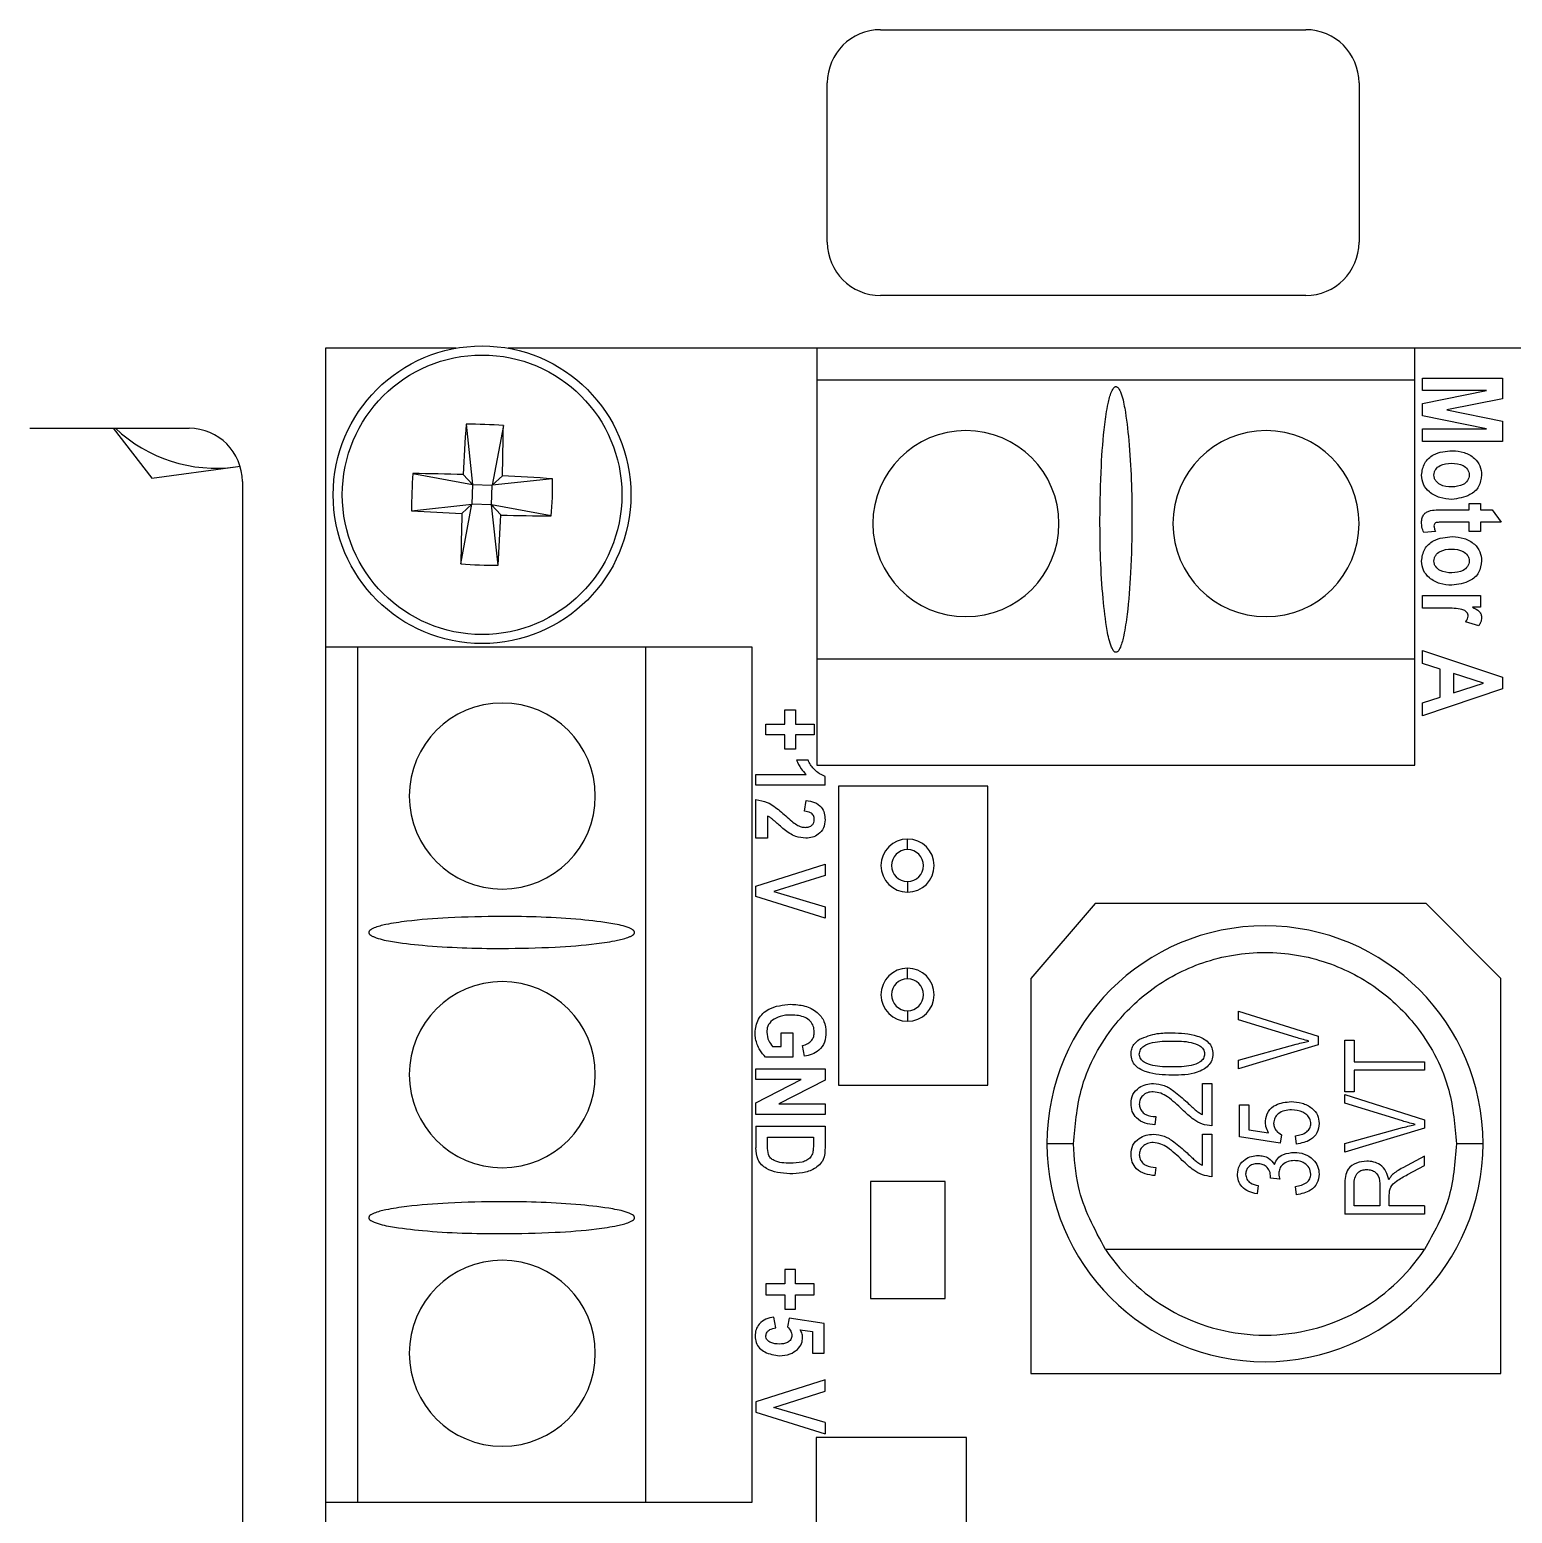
# Model space of a CAD drawing. Header units: millimetres. Extents: x 53 to 376, y 29 to 265.
# Drawn here: x 132.23 to 146.17, y 93.68 to 107.63 of the extents above; entities that cross this region are included whole.
import ezdxf

# ---------------------------------------------------------------- set-up
doc = ezdxf.new("R2010")
doc.units = ezdxf.units.MM

msp = doc.modelspace()

# ---------------------------------------------------------------- linework, layer by layer
at = {"color": 7, "linetype": 'Continuous', "lineweight": 25}
for p, q in [((140.2335, 107.6328), (144.2335, 107.6328)), ((139.7335, 105.6328), (139.7335, 107.1328)), ((144.7335, 107.1328), (144.7335, 105.6328)), ((144.2335, 105.1328), (140.2335, 105.1328)), ((135.0157, 104.6362), (135.0157, 101.8239)), ((136.2427, 104.6362), (135.0157, 104.6362)), ((139.6367, 104.6362), (136.7326, 104.6362)), ((145.2589, 104.6362), (139.6367, 104.6362)), ((139.6367, 104.6362), (139.6367, 104.3362)), ((145.2589, 104.3362), (145.2589, 104.6362)), ((154.6136, 104.6362), (145.2589, 104.6362)), ((139.6367, 104.3362), (139.6367, 101.7151)), ((145.2589, 104.3362), (139.6367, 104.3362)), ((145.2589, 101.7151), (145.2589, 104.3362)), ((145.3312, 104.2373), (145.3312, 104.3542)), ((145.3312, 104.3542), (146.0812, 104.3542)), ((146.0812, 104.3542), (146.0812, 104.1607)), ((145.3312, 104.1177), (145.9313, 104.2373)), ((145.9313, 104.2373), (145.3312, 104.2373)), ((145.3312, 103.9988), (145.3312, 104.1177)), ((146.0812, 104.1607), (145.5598, 104.0571)), ((145.9313, 103.8769), (145.3312, 103.9988)), ((145.5598, 104.0571), (146.0812, 103.9515)), ((132.2335, 103.8828), (133.7335, 103.8828)), ((133.019, 103.8828), (133.3836, 103.4128)), ((136.3374, 103.9212), (136.3987, 103.3537)), ((136.6874, 103.908), (136.5836, 103.3468)), ((145.3312, 103.8769), (145.9313, 103.8769)), ((145.3312, 103.76), (145.3312, 103.8769)), ((146.0812, 103.9515), (146.0812, 103.76)), ((146.0812, 103.76), (145.3312, 103.76)), ((133.3836, 103.4128), (134.1701, 103.5205)), ((134.1701, 103.5205), (134.2123, 103.527)), ((135.8375, 103.4576), (136.3987, 103.3537)), ((136.3987, 103.3537), (136.3111, 103.4482)), ((136.678, 103.4344), (136.5836, 103.3468)), ((134.2335, 103.3828), (134.2335, 84.3828)), ((136.3987, 103.3537), (136.3917, 103.1689)), ((136.3987, 103.3537), (136.5836, 103.3468)), ((136.5766, 103.1619), (136.5836, 103.3468)), ((137.151, 103.408), (136.5836, 103.3468)), ((135.8243, 103.1076), (136.3917, 103.1689)), ((136.2879, 102.6077), (136.3917, 103.1689)), ((136.2973, 103.0813), (136.3917, 103.1689)), ((136.5766, 103.1619), (136.3917, 103.1689)), ((136.6378, 102.5945), (136.5766, 103.1619)), ((136.5766, 103.1619), (136.6642, 103.0675)), ((137.1378, 103.0581), (136.5766, 103.1619)), ((145.7695, 103.1172), (145.7695, 103.1756)), ((145.7695, 103.1756), (145.8766, 103.1756)), ((145.8766, 103.1756), (145.8766, 103.1172)), ((145.5289, 103.1172), (145.7695, 103.1172)), ((145.7695, 103.0003), (145.5441, 103.0003)), ((145.7695, 102.9126), (145.7695, 103.0003)), ((145.8766, 103.1172), (145.9862, 103.1172)), ((145.8766, 103.0003), (145.8766, 102.9126)), ((146.0714, 103.0003), (145.8766, 103.0003)), ((145.9862, 103.1172), (146.0714, 103.0003)), ((145.4523, 102.9132), (145.343, 102.9029)), ((145.8766, 102.9126), (145.7695, 102.9126)), ((145.3312, 102.1918), (145.3312, 102.3087)), ((145.3312, 102.3087), (145.8766, 102.3087)), ((145.8766, 102.3087), (145.8766, 102.2016)), ((145.4996, 102.1918), (145.3312, 102.1918)), ((145.8766, 102.2016), (145.7992, 102.2016)), ((145.8591, 102.0263), (145.7361, 102.0632)), ((135.0157, 101.8239), (135.0157, 93.7821)), ((135.3157, 101.8239), (135.0157, 101.8239)), ((135.3157, 101.8239), (135.3157, 93.7821)), ((138.0274, 101.8239), (135.3157, 101.8239)), ((138.0274, 93.7821), (138.0274, 101.8239)), ((139.0274, 101.8239), (138.0274, 101.8239)), ((139.0274, 93.7821), (139.0274, 101.8239)), ((145.3312, 101.6701), (145.3312, 101.7925)), ((145.3312, 101.7925), (146.0812, 101.5409)), ((139.6367, 101.7151), (145.2589, 101.7151)), ((139.6367, 101.7151), (139.6367, 100.7151)), ((145.2589, 100.7151), (145.2589, 101.7151)), ((145.4968, 101.6169), (145.3312, 101.6701)), ((145.4968, 101.3543), (145.4968, 101.6169)), ((145.6234, 101.5762), (145.6234, 101.3951)), ((145.9045, 101.4857), (145.6234, 101.5762)), ((145.6234, 101.3951), (145.9045, 101.4857)), ((146.0812, 101.5409), (146.0812, 101.4309)), ((146.0812, 101.4309), (145.3312, 101.1789)), ((145.3312, 101.3009), (145.4968, 101.3543)), ((139.3329, 101.0998), (139.3329, 101.2349)), ((139.3329, 101.2349), (139.4342, 101.2349)), ((139.4342, 101.2349), (139.4342, 101.0998)), ((145.3312, 101.1789), (145.3312, 101.3009)), ((139.1557, 100.9985), (139.1557, 101.0998)), ((139.1557, 101.0998), (139.3329, 101.0998)), ((139.4342, 101.0998), (139.6115, 101.0998)), ((139.6115, 101.0998), (139.6115, 100.9985)), ((139.3329, 100.9985), (139.1557, 100.9985)), ((139.3329, 100.8634), (139.3329, 100.9985)), ((139.6115, 100.9985), (139.4342, 100.9985)), ((139.4342, 100.9985), (139.4342, 100.8634)), ((139.4342, 100.8634), (139.3329, 100.8634)), ((139.0628, 100.6271), (139.5355, 100.6271)), ((139.0628, 100.5258), (139.0628, 100.6271)), ((139.5524, 100.7621), (139.4427, 100.7621)), ((139.6367, 100.7151), (145.2589, 100.7151)), ((139.7128, 100.5258), (139.0628, 100.5258)), ((139.7128, 100.5258), (139.7128, 100.609)), ((141.2419, 100.5181), (139.8397, 100.5181)), ((139.8397, 100.5181), (139.8397, 97.7053)), ((141.2419, 97.7053), (141.2419, 100.5181)), ((139.0628, 100.0277), (139.0628, 100.3907)), ((139.5186, 100.281), (139.5355, 100.3823)), ((139.1725, 100.2349), (139.1725, 100.0277)), ((139.1725, 100.0277), (139.0628, 100.0277)), ((140.4881, 99.9196), (140.4881, 100.0196)), ((139.0628, 99.5773), (139.7128, 99.7829)), ((139.7128, 99.6775), (139.2318, 99.5255)), ((139.7128, 99.7829), (139.7128, 99.6775)), ((139.0628, 99.4794), (139.0628, 99.5773)), ((139.2318, 99.5255), (139.7128, 99.3818)), ((140.4881, 99.6196), (140.4881, 99.5196)), ((139.7128, 99.2764), (139.0628, 99.4794)), ((139.7128, 99.3818), (139.7128, 99.2764)), ((142.2512, 99.4115), (141.6465, 98.7078)), ((145.3634, 99.4115), (142.2512, 99.4115)), ((146.0671, 98.7078), (145.3634, 99.4115)), ((140.4881, 98.7047), (140.4881, 98.8047)), ((141.6465, 98.7078), (141.6465, 94.9933)), ((146.0671, 94.9933), (146.0671, 98.7078)), ((140.4881, 98.4047), (140.4881, 98.3047)), ((143.5994, 98.3188), (143.5994, 98.3998)), ((143.5994, 98.3998), (144.3494, 98.1636)), ((144.1434, 98.152), (143.5994, 98.3188)), ((139.2992, 98.0686), (139.2992, 98.1952)), ((139.2992, 98.1952), (139.4089, 98.1952)), ((139.4089, 98.1952), (139.4089, 97.9673)), ((144.3494, 98.1636), (144.3494, 98.083)), ((144.5994, 97.6415), (144.5994, 98.1285)), ((144.5994, 98.1285), (144.687, 98.1285)), ((144.687, 98.1285), (144.687, 97.924)), ((139.2184, 98.0686), (139.2992, 98.0686)), ((139.5186, 97.9757), (139.5018, 98.077)), ((143.5994, 97.9389), (144.1434, 98.089)), ((144.3494, 98.083), (143.5994, 97.8587)), ((139.0628, 97.7562), (139.0628, 97.8575)), ((139.0628, 97.8575), (139.7128, 97.8575)), ((139.4089, 97.9673), (139.1535, 97.9673)), ((139.7128, 97.8575), (139.7128, 97.7518)), ((143.5994, 97.8587), (143.5994, 97.9389)), ((144.687, 97.924), (145.3494, 97.924)), ((145.3494, 97.846), (144.687, 97.846)), ((144.687, 97.846), (144.687, 97.6415)), ((145.3494, 97.924), (145.3494, 97.846)), ((139.0628, 97.5365), (139.4867, 97.7562)), ((139.4867, 97.7562), (139.0628, 97.7562)), ((139.7128, 97.7518), (139.2787, 97.5283)), ((139.8397, 97.7053), (141.2419, 97.7053)), ((143.2617, 97.4276), (143.2617, 97.7198)), ((143.2617, 97.7198), (143.3494, 97.7198)), ((143.3494, 97.7198), (143.3494, 97.3204)), ((144.687, 97.6415), (144.5994, 97.6415)), ((144.5994, 97.5343), (144.5994, 97.6153)), ((144.5994, 97.6153), (145.3494, 97.3791)), ((139.0628, 97.427), (139.0628, 97.5365)), ((139.7128, 97.427), (139.0628, 97.427)), ((139.2787, 97.5283), (139.7128, 97.5283)), ((139.7128, 97.5283), (139.7128, 97.427)), ((143.6091, 97.2181), (143.6091, 97.5201)), ((143.6091, 97.5201), (143.6968, 97.5201)), ((143.6968, 97.5201), (143.6968, 97.2834)), ((145.1434, 97.3675), (144.5994, 97.5343)), ((139.0628, 97.3173), (139.0628, 97.115)), ((139.0628, 97.3173), (139.7128, 97.3173)), ((139.7128, 97.3173), (139.7128, 97.1206)), ((142.8234, 97.4081), (142.8136, 97.3301)), ((143.6968, 97.2834), (143.882, 97.2553)), ((144.5994, 97.1545), (145.1434, 97.3045)), ((145.3494, 97.2986), (144.5994, 97.0743)), ((145.3494, 97.3791), (145.3494, 97.2986)), ((139.1725, 97.216), (139.6031, 97.216)), ((139.1725, 97.1295), (139.1725, 97.216)), ((139.6031, 97.216), (139.6031, 97.1638)), ((143.2617, 96.9503), (143.2617, 97.2425)), ((143.2617, 97.2425), (143.3494, 97.2425)), ((143.3494, 97.2425), (143.3494, 96.8431)), ((143.9934, 97.1597), (143.6091, 97.2181)), ((144.0045, 97.2376), (143.9934, 97.1597)), ((144.1448, 97.15), (144.1351, 97.2279)), ((144.5994, 97.0743), (144.5994, 97.1545)), ((145.3494, 97.0376), (145.1444, 96.9279)), ((145.3494, 96.949), (145.3494, 97.0376)), ((142.8234, 96.9308), (142.8136, 96.8529)), ((145.1889, 96.8624), (145.3494, 96.949)), ((140.1394, 96.7992), (140.1394, 95.6958)), ((140.8411, 96.7992), (140.1394, 96.7992)), ((140.8411, 95.6958), (140.8411, 96.7992)), ((143.7844, 96.7603), (143.7747, 96.6824)), ((143.9013, 96.8285), (143.9024, 96.8402)), ((143.9896, 96.8188), (143.9013, 96.8285)), ((144.1448, 96.6727), (144.1351, 96.7506)), ((144.5994, 96.7676), (144.5994, 96.4921)), ((144.687, 96.5701), (144.687, 96.7731)), ((144.9305, 96.7528), (144.9305, 96.5701)), ((145.0182, 96.5701), (145.0182, 96.6694)), ((145.3494, 96.4921), (144.5994, 96.4921)), ((144.9305, 96.5701), (144.687, 96.5701)), ((145.3494, 96.5701), (145.0182, 96.5701)), ((145.3494, 96.5701), (145.3494, 96.4921)), ((145.3494, 96.158), (142.3494, 96.158)), ((139.3329, 95.9693), (139.3329, 95.8342)), ((139.4342, 95.9693), (139.3329, 95.9693)), ((139.4342, 95.8342), (139.4342, 95.9693)), ((139.1557, 95.8342), (139.1557, 95.7329)), ((139.3329, 95.8342), (139.1557, 95.8342)), ((139.6115, 95.8342), (139.4342, 95.8342)), ((139.6115, 95.7329), (139.6115, 95.8342)), ((139.1557, 95.7329), (139.3329, 95.7329)), ((139.3329, 95.7329), (139.3329, 95.5978)), ((139.4342, 95.7329), (139.6115, 95.7329)), ((139.4342, 95.5978), (139.4342, 95.7329)), ((140.1394, 95.6958), (140.8411, 95.6958)), ((139.2485, 95.4206), (139.2316, 95.5219)), ((139.3329, 95.5978), (139.4342, 95.5978)), ((139.3751, 95.5134), (139.3583, 95.4293)), ((139.7044, 95.4628), (139.3751, 95.5134)), ((139.7044, 95.1842), (139.7044, 95.4628)), ((139.4772, 95.404), (139.5946, 95.3859)), ((139.5946, 95.3859), (139.5946, 95.1842)), ((139.5946, 95.1842), (139.7044, 95.1842)), ((139.7128, 94.931), (139.0628, 94.7253)), ((139.7128, 94.8256), (139.7128, 94.931)), ((141.6465, 94.9933), (146.0671, 94.9933)), ((139.2318, 94.6735), (139.7128, 94.8256)), ((139.0628, 94.7253), (139.0628, 94.6275)), ((139.0628, 94.6275), (139.7128, 94.4245)), ((139.7128, 94.5299), (139.2318, 94.6735)), ((139.7128, 94.5299), (139.7128, 94.4245)), ((139.6286, 94.3906), (139.6286, 93.3845)), ((141.0416, 94.3906), (139.6286, 94.3906)), ((141.0416, 93.3845), (141.0416, 94.3906)), ((135.0157, 93.7821), (135.3157, 93.7821)), ((135.0157, 93.7821), (135.0157, 83.1362)), ((135.3157, 93.7821), (138.0274, 93.7821)), ((138.0274, 93.7821), (139.0274, 93.7821))]:
    msp.add_line(p, q, dxfattribs=at)
for radius in [1.4, 1.3147]:
    msp.add_circle((136.4876, 103.2578), radius, dxfattribs=at)
for centre, radius, start, end in [((140.2335, 107.1328), 0.5, 90, 180), ((144.2335, 107.1328), 0.5, 0, 90), ((140.2335, 105.6328), 0.5, 180, 270), ((144.2335, 105.6328), 0.5, 270, 0), ((133.9835, 104.8828), 1.375, 226.65824, 277.799), ((133.7335, 103.3828), 0.5, 0, 90), ((159.1328, 102.4147), 22.8451, 176.21911, 177.40723), ((136.3614, 99.9104), 4.0108, 85.33824, 90.34221), ((113.8551, 104.1226), 22.8333, 358.27283, 359.46156), ((141.0367, 102.9862), 0.875, 0, 180), ((143.8589, 102.9862), 0.875, 0, 180), ((139.8362, 103.1315), 4.012, 175.33897, 180.34146), ((135.623, 80.6282), 22.8303, 88.27287, 89.46175), ((135.6446, 80.6131), 22.8447, 86.21911, 87.40725), ((133.1403, 103.3841), 4.0108, 355.33823, 0.34222), ((137.3296, 125.8823), 22.8244, 266.21858, 267.40778), ((159.1177, 102.3932), 22.8308, 178.27288, 179.46174), ((113.8635, 104.0997), 22.824, 356.21856, 357.40778), ((137.3524, 125.8955), 22.8384, 268.27308, 269.46154), ((141.0367, 102.9862), 0.875, 180, 0), ((143.8589, 102.9862), 0.875, 180, 0), ((136.6139, 106.6052), 4.0108, 265.33823, 270.34221), ((136.6774, 100.4239), 0.875, 0, 180), ((136.6774, 100.4239), 0.875, 180, 0), ((140.4881, 99.7696), 0.25, 90, 180), ((140.4881, 99.7696), 0.25, 0, 90), ((140.4881, 99.7696), 0.15, 90, 270), ((140.4881, 99.7696), 0.15, 270, 90), ((140.4881, 99.7696), 0.25, 180, 270), ((140.4881, 99.7696), 0.25, 270, 0), ((143.8494, 97.153), 2.05, 90, 180), ((143.8494, 97.153), 2.05, 0, 90), ((136.6774, 97.803), 0.875, 0, 180), ((140.4881, 98.5547), 0.25, 90, 180), ((140.4881, 98.5547), 0.15, 90, 270), ((140.4881, 98.5547), 0.25, 0, 90), ((140.4881, 98.5547), 0.15, 270, 90), ((140.4881, 98.5547), 0.25, 180, 270), ((140.4881, 98.5547), 0.25, 270, 0), ((136.6774, 97.803), 0.875, 180, 0), ((143.8494, 97.153), 2.05, 180, 270), ((143.8494, 97.153), 2.05, 270, 0), ((136.6774, 95.1821), 0.875, 0, 180), ((143.8494, 97.153), 1.8, 213.55731, 326.44269), ((136.6774, 95.1821), 0.875, 180, 0)]:
    msp.add_arc(centre, radius, start, end, dxfattribs=at)
for points, knots in [([(142.4478, 101.7757), (142.4456, 101.7759), (142.441, 101.7764), (142.4341, 101.7805), (142.4254, 101.7888), (142.4154, 101.804), (142.387, 101.8662), (142.3545, 102.0279), (142.3076, 102.427), (142.2925, 102.9454), (142.3048, 103.4913), (142.3317, 103.8554), (142.3664, 104.0877), (142.3932, 104.1989), (142.4154, 104.2473), (142.4254, 104.2626), (142.4341, 104.2708), (142.441, 104.2749), (142.4456, 104.2754), (142.4478, 104.2757)], [0, 0, 0, 0, 0.00253833, 0.0054936, 0.00916246, 0.01653145, 0.02675385, 0.08939639, 0.20832863, 0.49995067, 0.69695414, 0.85012196, 0.92828228, 0.97324607, 0.98346848, 0.99083747, 0.99450657, 0.99746167, 1, 1, 1, 1]), ([(142.4478, 104.2757), (142.45, 104.2754), (142.4547, 104.2749), (142.4615, 104.2708), (142.4702, 104.2626), (142.4802, 104.2473), (142.5086, 104.1851), (142.5412, 104.0235), (142.588, 103.6244), (142.6031, 103.1059), (142.5908, 102.5601), (142.5639, 102.196), (142.5292, 101.9636), (142.5024, 101.8525), (142.4802, 101.804), (142.4702, 101.7888), (142.4615, 101.7805), (142.4547, 101.7764), (142.45, 101.7759), (142.4478, 101.7757)], [0, 0, 0, 0, 0.00253761, 0.00549272, 0.00916183, 0.01653083, 0.02675325, 0.08939587, 0.20832828, 0.49995074, 0.69695449, 0.85012253, 0.92828297, 0.97324683, 0.98346925, 0.99083825, 0.99450711, 0.99746239, 1, 1, 1, 1]), ([(145.3214, 103.4432), (145.3272, 103.482), (145.3387, 103.5599), (145.4492, 103.6591), (145.5499, 103.6673), (145.6115, 103.6724)], [0, 0, 0, 0, 0.2796443, 0.5598098, 1, 1, 1, 1]), ([(145.6115, 103.6724), (145.6488, 103.6692), (145.7234, 103.6629), (145.8164, 103.6107), (145.877, 103.5321), (145.8832, 103.4732), (145.8864, 103.4438)], [0, 0, 0, 0, 0.2805521, 0.5604634, 0.7801142, 1, 1, 1, 1]), ([(145.6069, 103.2146), (145.5688, 103.2176), (145.4927, 103.2237), (145.3969, 103.2747), (145.3326, 103.3532), (145.3252, 103.4132), (145.3214, 103.4432)], [0, 0, 0, 0, 0.2805859, 0.5605457, 0.7802367, 1, 1, 1, 1]), ([(145.4383, 103.4424), (145.4391, 103.4518), (145.4406, 103.4705), (145.4575, 103.5043), (145.5083, 103.5494), (145.5657, 103.553), (145.6039, 103.5555)], [0, 0, 0, 0, 0.1255553, 0.251206, 0.5012801, 1, 1, 1, 1]), ([(145.605, 103.3315), (145.5669, 103.3337), (145.5097, 103.3372), (145.4584, 103.3811), (145.4406, 103.4144), (145.4391, 103.4331), (145.4383, 103.4424)], [0, 0, 0, 0, 0.4989237, 0.7489407, 0.8744847, 1, 1, 1, 1]), ([(145.6039, 103.5555), (145.6418, 103.553), (145.6988, 103.5493), (145.7496, 103.5051), (145.7672, 103.4718), (145.7687, 103.4532), (145.7695, 103.4439)], [0, 0, 0, 0, 0.4988545, 0.7489001, 0.8744602, 1, 1, 1, 1]), ([(145.7695, 103.4439), (145.7687, 103.4346), (145.7673, 103.4161), (145.75, 103.3827), (145.6997, 103.3382), (145.6428, 103.3341), (145.605, 103.3315)], [0, 0, 0, 0, 0.1255759, 0.251199, 0.5013828, 1, 1, 1, 1]), ([(145.8864, 103.4438), (145.8813, 103.4057), (145.8712, 103.3296), (145.7623, 103.2355), (145.6659, 103.2225), (145.6069, 103.2146)], [0, 0, 0, 0, 0.2798353, 0.5602246, 1, 1, 1, 1]), ([(145.3214, 102.9982), (145.3223, 103.0125), (145.324, 103.0412), (145.3438, 103.0775), (145.3737, 103.1002), (145.3954, 103.1066), (145.4062, 103.1099)], [0, 0, 0, 0, 0.28038476, 0.55937588, 0.77952719, 1, 1, 1, 1]), ([(145.343, 102.9029), (145.336, 102.92), (145.3234, 102.9506), (145.322, 102.9836), (145.3214, 102.9982)], [0, 0, 0, 0, 0.5596363, 1, 1, 1, 1]), ([(145.4062, 103.1099), (145.429, 103.1125), (145.4698, 103.1173), (145.5108, 103.1172), (145.5289, 103.1172)], [0, 0, 0, 0, 0.5596977, 1, 1, 1, 1]), ([(145.5441, 103.0003), (145.5282, 103.0004), (145.4999, 103.0006), (145.4717, 102.9976), (145.4593, 102.9963)], [0, 0, 0, 0, 0.5604262, 1, 1, 1, 1]), ([(145.3214, 102.6347), (145.3272, 102.6736), (145.3387, 102.7514), (145.4492, 102.8506), (145.5499, 102.8589), (145.6115, 102.8639)], [0, 0, 0, 0, 0.27964233, 0.55980952, 1, 1, 1, 1]), ([(145.4593, 102.9963), (145.4558, 102.9947), (145.4488, 102.9916), (145.4399, 102.9805), (145.4389, 102.9706), (145.4383, 102.9645)], [0, 0, 0, 0, 0.2805783, 0.5614534, 1, 1, 1, 1]), ([(145.4383, 102.9645), (145.4398, 102.9546), (145.4425, 102.937), (145.4493, 102.9205), (145.4523, 102.9132)], [0, 0, 0, 0, 0.5592937, 1, 1, 1, 1]), ([(145.6115, 102.8639), (145.6488, 102.8608), (145.7234, 102.8544), (145.8164, 102.8023), (145.877, 102.7236), (145.8832, 102.6648), (145.8864, 102.6353)], [0, 0, 0, 0, 0.2805524, 0.5604636, 0.7801143, 1, 1, 1, 1]), ([(145.4383, 102.634), (145.4391, 102.6433), (145.4406, 102.662), (145.4575, 102.6959), (145.5083, 102.7409), (145.5657, 102.7446), (145.6039, 102.747)], [0, 0, 0, 0, 0.1255558, 0.2512031, 0.5012782, 1, 1, 1, 1]), ([(145.6039, 102.747), (145.6418, 102.7446), (145.6988, 102.7408), (145.7496, 102.6967), (145.7672, 102.6634), (145.7687, 102.6448), (145.7695, 102.6355)], [0, 0, 0, 0, 0.4988543, 0.7489002, 0.8744643, 1, 1, 1, 1]), ([(145.6069, 102.4061), (145.5688, 102.4092), (145.4927, 102.4153), (145.3969, 102.4663), (145.3326, 102.5447), (145.3252, 102.6047), (145.3214, 102.6347)], [0, 0, 0, 0, 0.2805854, 0.5605447, 0.7802371, 1, 1, 1, 1]), ([(145.605, 102.523), (145.5669, 102.5253), (145.5097, 102.5287), (145.4584, 102.5726), (145.4406, 102.606), (145.4391, 102.6246), (145.4383, 102.634)], [0, 0, 0, 0, 0.4989216, 0.7489376, 0.8744811, 1, 1, 1, 1]), ([(145.7695, 102.6355), (145.7687, 102.6262), (145.7673, 102.6076), (145.75, 102.5743), (145.6997, 102.5297), (145.6428, 102.5257), (145.605, 102.523)], [0, 0, 0, 0, 0.1255798, 0.2512026, 0.501383, 1, 1, 1, 1]), ([(145.8864, 102.6353), (145.8813, 102.5973), (145.8712, 102.5212), (145.7623, 102.427), (145.6659, 102.4141), (145.6069, 102.4061)], [0, 0, 0, 0, 0.2798356, 0.5602236, 1, 1, 1, 1]), ([(145.7597, 102.1165), (145.7592, 102.1227), (145.7581, 102.135), (145.7487, 102.1514), (145.7354, 102.1643), (145.7023, 102.1811), (145.6219, 102.1918), (145.5486, 102.1918), (145.4996, 102.1918)], [0, 0, 0, 0, 0.06236, 0.1248387, 0.1873525, 0.2498679, 0.4993827, 1, 1, 1, 1]), ([(145.7992, 102.2016), (145.8231, 102.1897), (145.8563, 102.1732), (145.8836, 102.133), (145.8854, 102.1123), (145.8864, 102.1019)], [0, 0, 0, 0, 0.5602383, 0.7799533, 1, 1, 1, 1]), ([(145.7361, 102.0632), (145.7431, 102.0721), (145.7555, 102.088), (145.7584, 102.1078), (145.7597, 102.1165)], [0, 0, 0, 0, 0.56059043, 1, 1, 1, 1]), ([(145.8864, 102.1019), (145.8846, 102.0865), (145.8814, 102.0591), (145.8659, 102.0363), (145.8591, 102.0263)], [0, 0, 0, 0, 0.5591376, 1, 1, 1, 1]), ([(139.4427, 100.7621), (139.4558, 100.734), (139.4794, 100.6838), (139.5184, 100.6444), (139.5355, 100.6271)], [0, 0, 0, 0, 0.5596666, 1, 1, 1, 1]), ([(139.7128, 100.609), (139.6888, 100.6193), (139.6493, 100.6362), (139.6068, 100.6782), (139.5744, 100.7168), (139.5597, 100.747), (139.5524, 100.7621)], [0, 0, 0, 0, 0.339149, 0.5593666, 0.7797751, 1, 1, 1, 1]), ([(139.0628, 100.3907), (139.0994, 100.3841), (139.1596, 100.3733), (139.2326, 100.3289), (139.289, 100.2849), (139.3248, 100.2533), (139.3427, 100.2374)], [0, 0, 0, 0, 0.3392337, 0.559317, 0.7796428, 1, 1, 1, 1]), ([(139.5355, 100.3823), (139.5619, 100.3783), (139.6144, 100.3703), (139.6777, 100.3261), (139.7089, 100.2633), (139.7115, 100.2215), (139.7128, 100.2006)], [0, 0, 0, 0, 0.2807981, 0.5593919, 0.7793539, 1, 1, 1, 1]), ([(139.281, 100.1499), (139.2693, 100.1603), (139.25, 100.1775), (139.223, 100.2011), (139.1994, 100.2205), (139.1815, 100.2301), (139.1725, 100.2349)], [0, 0, 0, 0, 0.3400295, 0.5600583, 0.7800565, 1, 1, 1, 1]), ([(139.3427, 100.2374), (139.3612, 100.2206), (139.3943, 100.1905), (139.4305, 100.1642), (139.4464, 100.1526)], [0, 0, 0, 0, 0.5602017, 1, 1, 1, 1]), ([(139.6115, 100.2029), (139.6103, 100.2159), (139.6078, 100.2417), (139.5718, 100.2751), (139.5388, 100.2787), (139.5186, 100.281)], [0, 0, 0, 0, 0.2802638, 0.5592739, 1, 1, 1, 1]), ([(139.5321, 100.0277), (139.4996, 100.0311), (139.446, 100.0365), (139.3789, 100.0707), (139.3281, 100.108), (139.2967, 100.1359), (139.281, 100.1499)], [0, 0, 0, 0, 0.3390146, 0.5592052, 0.7795229, 1, 1, 1, 1]), ([(139.4464, 100.1526), (139.4603, 100.1453), (139.4853, 100.1321), (139.5133, 100.13), (139.5256, 100.129)], [0, 0, 0, 0, 0.5600063, 1, 1, 1, 1]), ([(139.5256, 100.129), (139.5377, 100.1296), (139.5616, 100.1308), (139.5918, 100.1479), (139.6093, 100.1745), (139.6108, 100.1934), (139.6115, 100.2029)], [0, 0, 0, 0, 0.2808097, 0.5596989, 0.7796535, 1, 1, 1, 1]), ([(139.7128, 100.2006), (139.7107, 100.174), (139.7066, 100.1209), (139.655, 100.0636), (139.5941, 100.0329), (139.5528, 100.0294), (139.5321, 100.0277)], [0, 0, 0, 0, 0.28007179, 0.5584918, 0.77919192, 1, 1, 1, 1]), ([(137.9215, 99.1406), (137.9213, 99.1427), (137.9208, 99.1474), (137.9167, 99.1543), (137.9084, 99.1629), (137.8932, 99.173), (137.831, 99.2014), (137.6693, 99.2339), (137.2702, 99.2807), (136.7518, 99.2959), (136.2059, 99.2836), (135.8418, 99.2566), (135.6095, 99.222), (135.4983, 99.1952), (135.4499, 99.173), (135.4346, 99.1629), (135.4264, 99.1543), (135.4223, 99.1474), (135.4218, 99.1427), (135.4215, 99.1406)], [0, 0, 0, 0, 0.0025379, 0.0054931, 0.0091624, 0.0165307, 0.0267533, 0.0893959, 0.2083283, 0.4999506, 0.6969542, 0.8501222, 0.9282831, 0.9732464, 0.983469, 0.9908377, 0.9945069, 0.9974622, 1, 1, 1, 1]), ([(135.4215, 99.1406), (135.4218, 99.1384), (135.4223, 99.1337), (135.4264, 99.1268), (135.4346, 99.1182), (135.4499, 99.1081), (135.5121, 99.0797), (135.6737, 99.0472), (136.0728, 99.0004), (136.5913, 98.9852), (137.1371, 98.9975), (137.5012, 99.0245), (137.7336, 99.0591), (137.8447, 99.0859), (137.8932, 99.1081), (137.9084, 99.1182), (137.9167, 99.1268), (137.9208, 99.1337), (137.9213, 99.1384), (137.9215, 99.1406)], [0, 0, 0, 0, 0.0025378, 0.0054931, 0.0091624, 0.0165311, 0.0267537, 0.0893962, 0.2083285, 0.4999508, 0.6969544, 0.8501224, 0.9282828, 0.9732466, 0.9834691, 0.9908375, 0.9945069, 0.9974621, 1, 1, 1, 1]), ([(142.0494, 97.153), (142.0635, 97.3232), (142.0957, 97.7086), (142.3597, 98.2158), (142.7666, 98.6248), (143.2651, 98.8886), (143.8494, 98.986), (144.4336, 98.8886), (144.9321, 98.6248), (145.339, 98.2158), (145.603, 97.7086), (145.6352, 97.3232), (145.6494, 97.153)], [0, 0, 0, 0, 0.0904125, 0.2047763, 0.2951889, 0.3948978, 0.5, 0.6051025, 0.7048113, 0.7952237, 0.9095875, 1, 1, 1, 1]), ([(139.0544, 98.1955), (139.0603, 98.2409), (139.0721, 98.3318), (139.2008, 98.4471), (139.3174, 98.4584), (139.3887, 98.4653)], [0, 0, 0, 0, 0.2799964, 0.5597682, 1, 1, 1, 1]), ([(139.3887, 98.4653), (139.4334, 98.4627), (139.5227, 98.4574), (139.6367, 98.4005), (139.7116, 98.3075), (139.718, 98.2369), (139.7212, 98.2015)], [0, 0, 0, 0, 0.2808968, 0.5607697, 0.7800983, 1, 1, 1, 1]), ([(139.2169, 98.3152), (139.1996, 98.2973), (139.1688, 98.2653), (139.1655, 98.2213), (139.1641, 98.2019)], [0, 0, 0, 0, 0.5584586, 1, 1, 1, 1]), ([(139.3953, 98.364), (139.3596, 98.363), (139.2958, 98.3611), (139.2409, 98.3292), (139.2169, 98.3152)], [0, 0, 0, 0, 0.5609053, 1, 1, 1, 1]), ([(139.6115, 98.2029), (139.6099, 98.2219), (139.6066, 98.26), (139.5744, 98.3091), (139.506, 98.3581), (139.441, 98.3616), (139.3953, 98.364)], [0, 0, 0, 0, 0.18696, 0.3736454, 0.5605951, 1, 1, 1, 1]), ([(139.1535, 97.9673), (139.1341, 97.9888), (139.1019, 98.0244), (139.0746, 98.0853), (139.0576, 98.1392), (139.0554, 98.1767), (139.0544, 98.1955)], [0, 0, 0, 0, 0.3391267, 0.5594632, 0.7797818, 1, 1, 1, 1]), ([(139.1641, 98.2019), (139.168, 98.1744), (139.1751, 98.1252), (139.2052, 98.0859), (139.2184, 98.0686)], [0, 0, 0, 0, 0.5589704, 1, 1, 1, 1]), ([(139.5018, 98.077), (139.5181, 98.0819), (139.5507, 98.0917), (139.5872, 98.1236), (139.6085, 98.1627), (139.6105, 98.1895), (139.6115, 98.2029)], [0, 0, 0, 0, 0.2803918, 0.5597689, 0.7797804, 1, 1, 1, 1]), ([(139.7212, 98.2015), (139.719, 98.17), (139.7144, 98.107), (139.6617, 98.0323), (139.591, 97.9913), (139.5428, 97.9809), (139.5186, 97.9757)], [0, 0, 0, 0, 0.2801154, 0.5589232, 0.7791826, 1, 1, 1, 1]), ([(142.5896, 97.9978), (142.5908, 98.0134), (142.593, 98.0444), (142.6172, 98.0962), (142.6492, 98.1208), (142.6688, 98.1359)], [0, 0, 0, 0, 0.2805299, 0.5607054, 1, 1, 1, 1]), ([(142.6675, 97.9946), (142.6699, 98.0098), (142.6745, 98.0403), (142.7195, 98.0848), (142.8224, 98.1185), (142.9135, 98.1188), (142.9744, 98.1191)], [0, 0, 0, 0, 0.1242171, 0.2490977, 0.4981999, 1, 1, 1, 1]), ([(142.6688, 98.1359), (142.7238, 98.1574), (142.8224, 98.1961), (142.928, 98.1967), (142.9747, 98.197)], [0, 0, 0, 0, 0.5583504, 1, 1, 1, 1]), ([(142.9744, 98.1191), (143.0347, 98.1189), (143.1249, 98.1185), (143.2258, 98.0854), (143.273, 98.0442), (143.2784, 98.0142), (143.2812, 97.9992)], [0, 0, 0, 0, 0.5017675, 0.75108093, 0.87605357, 1, 1, 1, 1]), ([(142.9747, 98.197), (143.0554, 98.1945), (143.1764, 98.1908), (143.3073, 98.1264), (143.3537, 98.0575), (143.3573, 98.0171), (143.3591, 97.9969)], [0, 0, 0, 0, 0.5008673, 0.7499498, 0.8749119, 1, 1, 1, 1]), ([(144.2617, 98.1191), (144.2395, 98.1249), (144.1999, 98.1351), (144.1607, 98.1468), (144.1434, 98.152)], [0, 0, 0, 0, 0.5599881, 1, 1, 1, 1]), ([(144.1434, 98.089), (144.1654, 98.0949), (144.2047, 98.1054), (144.2443, 98.1149), (144.2617, 98.1191)], [0, 0, 0, 0, 0.5599982, 1, 1, 1, 1]), ([(142.9747, 97.7977), (142.8938, 97.8001), (142.7727, 97.8038), (142.6416, 97.8682), (142.595, 97.9371), (142.5914, 97.9776), (142.5896, 97.9978)], [0, 0, 0, 0, 0.500817, 0.74996371, 0.87490259, 1, 1, 1, 1]), ([(142.9744, 97.8756), (142.9141, 97.8759), (142.824, 97.8763), (142.7233, 97.9089), (142.6759, 97.9497), (142.6703, 97.9797), (142.6675, 97.9946)], [0, 0, 0, 0, 0.50181109, 0.75117966, 0.8760777, 1, 1, 1, 1]), ([(143.2812, 97.9992), (143.2788, 97.984), (143.274, 97.9536), (143.2284, 97.9099), (143.1261, 97.8762), (143.0351, 97.8759), (142.9744, 97.8756)], [0, 0, 0, 0, 0.1241714, 0.249045, 0.498195, 1, 1, 1, 1]), ([(143.3591, 97.9969), (143.357, 97.9768), (143.3528, 97.9365), (143.3054, 97.8688), (143.1775, 97.7999), (143.0559, 97.7986), (142.9747, 97.7977)], [0, 0, 0, 0, 0.1249741, 0.250038, 0.4989985, 1, 1, 1, 1]), ([(142.5896, 97.5298), (142.5924, 97.56), (142.5979, 97.6202), (142.66, 97.6818), (142.7296, 97.7144), (142.7764, 97.718), (142.7998, 97.7198)], [0, 0, 0, 0, 0.2796843, 0.5581951, 0.7790678, 1, 1, 1, 1]), ([(142.7998, 97.7198), (142.8345, 97.716), (142.9041, 97.7083), (143.0099, 97.6392), (143.0758, 97.5797), (143.116, 97.5434)], [0, 0, 0, 0, 0.279148, 0.5590624, 1, 1, 1, 1]), ([(142.7983, 97.6418), (142.78, 97.6404), (142.7435, 97.6375), (142.6998, 97.609), (142.6719, 97.5699), (142.669, 97.5413), (142.6675, 97.5269)], [0, 0, 0, 0, 0.2804318, 0.5599248, 0.779881, 1, 1, 1, 1]), ([(143.071, 97.4741), (143.027, 97.5167), (142.9658, 97.5759), (142.8701, 97.6321), (142.8222, 97.6386), (142.7983, 97.6418)], [0, 0, 0, 0, 0.56060812, 0.78059244, 1, 1, 1, 1]), ([(142.8136, 97.3301), (142.7824, 97.3339), (142.7201, 97.3414), (142.6415, 97.3857), (142.5956, 97.4556), (142.5916, 97.5051), (142.5896, 97.5298)], [0, 0, 0, 0, 0.2809232, 0.5601204, 0.7797822, 1, 1, 1, 1]), ([(142.6675, 97.5269), (142.6688, 97.5131), (142.6713, 97.4856), (142.6949, 97.4504), (142.7434, 97.4139), (142.7904, 97.4105), (142.8234, 97.4081)], [0, 0, 0, 0, 0.1870401, 0.3739292, 0.5610415, 1, 1, 1, 1]), ([(143.3494, 97.3204), (143.3191, 97.3243), (143.2584, 97.3322), (143.1633, 97.3886), (143.106, 97.4417), (143.071, 97.4741)], [0, 0, 0, 0, 0.2789932, 0.5591492, 1, 1, 1, 1]), ([(143.116, 97.5434), (143.1315, 97.5289), (143.157, 97.5051), (143.1932, 97.4727), (143.2253, 97.4468), (143.2495, 97.434), (143.2617, 97.4276)], [0, 0, 0, 0, 0.3400668, 0.5600925, 0.7800728, 1, 1, 1, 1]), ([(143.8526, 97.3664), (143.8587, 97.3975), (143.8711, 97.4601), (143.9631, 97.5367), (144.0444, 97.5445), (144.094, 97.5493)], [0, 0, 0, 0, 0.2787338, 0.559614, 1, 1, 1, 1]), ([(144.0982, 97.4714), (144.0761, 97.4703), (144.0321, 97.4683), (143.9754, 97.4413), (143.9368, 97.3968), (143.9326, 97.362), (143.9305, 97.3446)], [0, 0, 0, 0, 0.2810609, 0.5606417, 0.7804161, 1, 1, 1, 1]), ([(144.094, 97.5493), (144.129, 97.5467), (144.1991, 97.5415), (144.2873, 97.4961), (144.35, 97.4266), (144.3561, 97.3711), (144.3591, 97.3434)], [0, 0, 0, 0, 0.28072299, 0.56086416, 0.78041464, 1, 1, 1, 1]), ([(144.2812, 97.3426), (144.2792, 97.3582), (144.2753, 97.3893), (144.2441, 97.4259), (144.1883, 97.4645), (144.1353, 97.4686), (144.0982, 97.4714)], [0, 0, 0, 0, 0.1864664, 0.3733947, 0.5606534, 1, 1, 1, 1]), ([(143.882, 97.2553), (143.8725, 97.275), (143.8557, 97.3103), (143.8535, 97.3492), (143.8526, 97.3664)], [0, 0, 0, 0, 0.55978108, 1, 1, 1, 1]), ([(143.9305, 97.3446), (143.9319, 97.3318), (143.9347, 97.3063), (143.9591, 97.2658), (143.9873, 97.2483), (144.0045, 97.2376)], [0, 0, 0, 0, 0.280214, 0.5607457, 1, 1, 1, 1]), ([(144.1351, 97.2279), (144.1539, 97.2308), (144.1916, 97.2367), (144.2397, 97.2605), (144.2745, 97.2977), (144.279, 97.3277), (144.2812, 97.3426)], [0, 0, 0, 0, 0.2811163, 0.5610983, 0.7810061, 1, 1, 1, 1]), ([(144.3591, 97.3434), (144.3551, 97.3135), (144.347, 97.2536), (144.2684, 97.1717), (144.1917, 97.1582), (144.1448, 97.15)], [0, 0, 0, 0, 0.2799869, 0.5604421, 1, 1, 1, 1]), ([(145.2617, 97.3347), (145.2395, 97.3404), (145.1999, 97.3507), (145.1607, 97.3624), (145.1434, 97.3675)], [0, 0, 0, 0, 0.5599881, 1, 1, 1, 1]), ([(145.1434, 97.3045), (145.1654, 97.3104), (145.2047, 97.3209), (145.2443, 97.3305), (145.2617, 97.3347)], [0, 0, 0, 0, 0.55999867, 1, 1, 1, 1]), ([(139.6031, 97.1638), (139.6031, 97.1462), (139.6033, 97.1148), (139.5991, 97.0838), (139.5973, 97.0701)], [0, 0, 0, 0, 0.5602349, 1, 1, 1, 1]), ([(142.0494, 97.153), (142.0139, 97.153), (141.9402, 97.153), (141.8563, 97.153), (141.8075, 97.153), (141.802, 97.153), (141.7994, 97.153)], [0, 0, 0, 0, 0.2702612, 0.5624302, 0.7897362, 1, 1, 1, 1]), ([(142.3494, 96.158), (142.2461, 96.3503), (142.0776, 96.6638), (142.0572, 97.0166), (142.0494, 97.153)], [0, 0, 0, 0, 0.6132948, 1, 1, 1, 1]), ([(142.5896, 97.0526), (142.5924, 97.0827), (142.5979, 97.143), (142.66, 97.2045), (142.7296, 97.2371), (142.7764, 97.2407), (142.7998, 97.2425)], [0, 0, 0, 0, 0.2796843, 0.5581951, 0.7790678, 1, 1, 1, 1]), ([(142.7983, 97.1646), (142.78, 97.1631), (142.7435, 97.1602), (142.6998, 97.1318), (142.6719, 97.0927), (142.669, 97.064), (142.6675, 97.0497)], [0, 0, 0, 0, 0.2804314, 0.5599249, 0.7798799, 1, 1, 1, 1]), ([(143.071, 96.9968), (143.027, 97.0394), (142.9658, 97.0986), (142.8701, 97.1548), (142.8222, 97.1613), (142.7983, 97.1646)], [0, 0, 0, 0, 0.5606085, 0.7805925, 1, 1, 1, 1]), ([(142.7998, 97.2425), (142.8345, 97.2387), (142.9041, 97.2311), (143.0099, 97.1619), (143.0758, 97.1025), (143.116, 97.0661)], [0, 0, 0, 0, 0.279148, 0.5590624, 1, 1, 1, 1]), ([(145.6494, 97.153), (145.6357, 96.9742), (145.6088, 96.6204), (145.4352, 96.311), (145.3494, 96.158)], [0, 0, 0, 0, 0.5052852, 1, 1, 1, 1]), ([(145.8994, 97.153), (145.8949, 97.153), (145.8858, 97.153), (145.8181, 97.153), (145.734, 97.153), (145.6768, 97.153), (145.6494, 97.153)], [0, 0, 0, 0, 0.27026027, 0.56242911, 0.78973611, 1, 1, 1, 1]), ([(139.3812, 96.8699), (139.3028, 96.8757), (139.2047, 96.883), (139.1137, 96.954), (139.069, 97.0178), (139.0653, 97.0761), (139.0628, 97.115)], [0, 0, 0, 0, 0.4985385, 0.624231, 0.7498429, 1, 1, 1, 1]), ([(139.3862, 96.9712), (139.3326, 96.9716), (139.2655, 96.9722), (139.1986, 97.016), (139.1725, 97.0632), (139.1725, 97.103), (139.1725, 97.1295)], [0, 0, 0, 0, 0.4994463, 0.624416, 0.7494599, 1, 1, 1, 1]), ([(139.7128, 97.1206), (139.7118, 97.0798), (139.7102, 97.0184), (139.661, 96.9533), (139.5974, 96.9051), (139.5004, 96.8737), (139.421, 96.8712), (139.3812, 96.8699)], [0, 0, 0, 0, 0.2491184, 0.374118, 0.4993717, 0.7492835, 1, 1, 1, 1]), ([(139.5973, 97.0701), (139.5918, 97.0552), (139.5809, 97.0252), (139.5421, 96.9951), (139.4769, 96.9726), (139.4236, 96.9718), (139.3862, 96.9712)], [0, 0, 0, 0, 0.1859994, 0.3722513, 0.5591796, 1, 1, 1, 1]), ([(142.8136, 96.8529), (142.7824, 96.8566), (142.7201, 96.8642), (142.6415, 96.9084), (142.5956, 96.9783), (142.5916, 97.0278), (142.5896, 97.0526)], [0, 0, 0, 0, 0.2809232, 0.5601204, 0.7797822, 1, 1, 1, 1]), ([(142.6675, 97.0497), (142.6688, 97.0359), (142.6713, 97.0083), (142.6949, 96.9731), (142.7434, 96.9366), (142.7904, 96.9332), (142.8234, 96.9308)], [0, 0, 0, 0, 0.18703929, 0.37392856, 0.56104107, 1, 1, 1, 1]), ([(143.3494, 96.8431), (143.3191, 96.8471), (143.2584, 96.8549), (143.1633, 96.9113), (143.106, 96.9644), (143.071, 96.9968)], [0, 0, 0, 0, 0.2789932, 0.5591492, 1, 1, 1, 1]), ([(143.116, 97.0661), (143.1315, 97.0516), (143.157, 97.0278), (143.1932, 96.9954), (143.2253, 96.9695), (143.2495, 96.9567), (143.2617, 96.9503)], [0, 0, 0, 0, 0.3400668, 0.5600925, 0.7800728, 1, 1, 1, 1]), ([(143.5896, 96.866), (143.5933, 96.8935), (143.6008, 96.9486), (143.6562, 97.0063), (143.72, 97.0384), (143.7632, 97.0413), (143.7849, 97.0428)], [0, 0, 0, 0, 0.2791111, 0.5588214, 0.7792247, 1, 1, 1, 1]), ([(143.7849, 97.0428), (143.802, 97.0417), (143.8361, 97.0393), (143.8942, 97.0153), (143.9213, 96.9799), (143.9378, 96.9583)], [0, 0, 0, 0, 0.28101854, 0.56168132, 1, 1, 1, 1]), ([(143.9378, 96.9583), (143.9463, 96.9788), (143.9634, 97.0198), (144.0329, 97.0634), (144.089, 97.0688), (144.1233, 97.072)], [0, 0, 0, 0, 0.2796374, 0.5598247, 1, 1, 1, 1]), ([(144.1233, 97.072), (144.1561, 97.0695), (144.2215, 97.0645), (144.2992, 97.0128), (144.3507, 96.9441), (144.3563, 96.8927), (144.3591, 96.867)], [0, 0, 0, 0, 0.2803924, 0.5599326, 0.7800608, 1, 1, 1, 1]), ([(143.7747, 96.6824), (143.7483, 96.6879), (143.6957, 96.6988), (143.6329, 96.7427), (143.5953, 96.8027), (143.5915, 96.8449), (143.5896, 96.866)], [0, 0, 0, 0, 0.280698, 0.5600474, 0.7799457, 1, 1, 1, 1]), ([(143.7805, 96.9649), (143.7648, 96.9638), (143.7336, 96.9617), (143.6958, 96.938), (143.6715, 96.9049), (143.6688, 96.8804), (143.6675, 96.8681)], [0, 0, 0, 0, 0.2804948, 0.559927, 0.7799862, 1, 1, 1, 1]), ([(143.6675, 96.8681), (143.6696, 96.8516), (143.6739, 96.8187), (143.7171, 96.7741), (143.7589, 96.7656), (143.7844, 96.7603)], [0, 0, 0, 0, 0.2800574, 0.5598727, 1, 1, 1, 1]), ([(143.9024, 96.8402), (143.9007, 96.8587), (143.8975, 96.8954), (143.8659, 96.9384), (143.8238, 96.9619), (143.7949, 96.9639), (143.7805, 96.9649)], [0, 0, 0, 0, 0.28012002, 0.55931508, 0.77934612, 1, 1, 1, 1]), ([(144.1243, 96.9941), (144.1044, 96.9927), (144.0648, 96.99), (144.0161, 96.9609), (143.9845, 96.9192), (143.981, 96.8881), (143.9792, 96.8725)], [0, 0, 0, 0, 0.280666, 0.5602265, 0.7801624, 1, 1, 1, 1]), ([(143.9792, 96.8725), (143.9801, 96.8623), (143.9817, 96.844), (143.9872, 96.8265), (143.9896, 96.8188)], [0, 0, 0, 0, 0.5596932, 1, 1, 1, 1]), ([(144.2812, 96.8682), (144.2775, 96.8891), (144.2701, 96.9309), (144.2236, 96.971), (144.1737, 96.9916), (144.1408, 96.9933), (144.1243, 96.9941)], [0, 0, 0, 0, 0.2781501, 0.5580741, 0.7788447, 1, 1, 1, 1]), ([(144.1351, 96.7506), (144.1735, 96.7585), (144.227, 96.7696), (144.276, 96.8225), (144.2794, 96.853), (144.2812, 96.8682)], [0, 0, 0, 0, 0.55962131, 0.77983314, 1, 1, 1, 1]), ([(144.3591, 96.867), (144.3549, 96.8371), (144.3466, 96.7773), (144.2677, 96.6961), (144.1914, 96.6815), (144.1448, 96.6727)], [0, 0, 0, 0, 0.27996186, 0.56055905, 1, 1, 1, 1]), ([(144.806, 96.9889), (144.7736, 96.9859), (144.7089, 96.98), (144.629, 96.9254), (144.6008, 96.844), (144.5998, 96.7931), (144.5994, 96.7676)], [0, 0, 0, 0, 0.2804053, 0.5593589, 0.7786616, 1, 1, 1, 1]), ([(144.687, 96.7731), (144.6879, 96.7925), (144.6898, 96.8312), (144.7167, 96.8807), (144.7607, 96.9077), (144.7912, 96.9099), (144.8065, 96.911)], [0, 0, 0, 0, 0.2809839, 0.5597539, 0.7794665, 1, 1, 1, 1]), ([(145.0133, 96.8136), (145.0067, 96.841), (144.9935, 96.8956), (144.9391, 96.9558), (144.8721, 96.9852), (144.8281, 96.9877), (144.806, 96.9889)], [0, 0, 0, 0, 0.2802399, 0.559175, 0.7793323, 1, 1, 1, 1]), ([(144.8065, 96.911), (144.8208, 96.9098), (144.8494, 96.9076), (144.888, 96.8866), (144.9285, 96.8371), (144.9297, 96.7876), (144.9305, 96.7528)], [0, 0, 0, 0, 0.1872326, 0.3741892, 0.5610769, 1, 1, 1, 1]), ([(145.0483, 96.8626), (145.0408, 96.8541), (145.0275, 96.839), (145.0176, 96.8213), (145.0133, 96.8136)], [0, 0, 0, 0, 0.5597303, 1, 1, 1, 1]), ([(145.0182, 96.6694), (145.0196, 96.696), (145.0223, 96.7492), (145.0955, 96.8136), (145.1534, 96.8439), (145.1889, 96.8624)], [0, 0, 0, 0, 0.2788763, 0.5580007, 1, 1, 1, 1]), ([(145.1444, 96.9279), (145.1255, 96.9171), (145.0917, 96.8978), (145.0616, 96.8733), (145.0483, 96.8626)], [0, 0, 0, 0, 0.5599557, 1, 1, 1, 1]), ([(137.9215, 96.4572), (137.9213, 96.4594), (137.9208, 96.4641), (137.9167, 96.471), (137.9084, 96.4796), (137.8932, 96.4896), (137.831, 96.518), (137.6693, 96.5506), (137.2702, 96.5974), (136.7518, 96.6125), (136.2059, 96.6002), (135.8418, 96.5733), (135.6095, 96.5386), (135.4983, 96.5119), (135.4499, 96.4896), (135.4346, 96.4796), (135.4264, 96.471), (135.4223, 96.4641), (135.4218, 96.4594), (135.4215, 96.4572)], [0, 0, 0, 0, 0.0025379, 0.005493, 0.0091624, 0.0165307, 0.0267533, 0.0893959, 0.2083283, 0.4999506, 0.6969542, 0.8501222, 0.9282831, 0.9732464, 0.983469, 0.9908377, 0.994507, 0.9974622, 1, 1, 1, 1]), ([(135.4215, 96.4572), (135.4218, 96.4551), (135.4223, 96.4504), (135.4264, 96.4435), (135.4346, 96.4348), (135.4499, 96.4248), (135.5121, 96.3964), (135.6737, 96.3639), (136.0728, 96.317), (136.5913, 96.3019), (137.1371, 96.3142), (137.5012, 96.3411), (137.7336, 96.3758), (137.8447, 96.4026), (137.8932, 96.4248), (137.9084, 96.4348), (137.9167, 96.4435), (137.9208, 96.4504), (137.9213, 96.4551), (137.9215, 96.4572)], [0, 0, 0, 0, 0.0025379, 0.0054931, 0.0091624, 0.0165311, 0.0267536, 0.0893962, 0.2083286, 0.4999508, 0.6969545, 0.8501224, 0.9282829, 0.9732466, 0.9834692, 0.9908375, 0.9945069, 0.9974621, 1, 1, 1, 1]), ([(139.2316, 95.5219), (139.2059, 95.5172), (139.1545, 95.508), (139.0941, 95.4641), (139.0593, 95.405), (139.056, 95.364), (139.0544, 95.3435)], [0, 0, 0, 0, 0.2805328, 0.5597483, 0.7797098, 1, 1, 1, 1]), ([(139.0544, 95.3435), (139.056, 95.323), (139.0593, 95.2818), (139.0939, 95.2286), (139.1672, 95.1759), (139.236, 95.1659), (139.2843, 95.1589)], [0, 0, 0, 0, 0.1872344, 0.3740648, 0.5615075, 1, 1, 1, 1]), ([(139.1557, 95.3455), (139.1583, 95.3575), (139.1636, 95.3816), (139.1986, 95.4114), (139.2296, 95.4171), (139.2485, 95.4206)], [0, 0, 0, 0, 0.2783743, 0.5593232, 1, 1, 1, 1]), ([(139.2817, 95.2686), (139.2538, 95.2698), (139.212, 95.2717), (139.1722, 95.3011), (139.1577, 95.3249), (139.1563, 95.3387), (139.1557, 95.3455)], [0, 0, 0, 0, 0.4995684, 0.7492584, 0.8746456, 1, 1, 1, 1]), ([(139.4005, 95.3492), (139.4, 95.3425), (139.399, 95.329), (139.3876, 95.3043), (139.3507, 95.2719), (139.3093, 95.2699), (139.2817, 95.2686)], [0, 0, 0, 0, 0.1256118, 0.2511594, 0.5007753, 1, 1, 1, 1]), ([(139.3583, 95.4293), (139.3712, 95.4168), (139.3943, 95.3946), (139.3986, 95.3631), (139.4005, 95.3492)], [0, 0, 0, 0, 0.5603713, 1, 1, 1, 1]), ([(139.4519, 95.2173), (139.4679, 95.2356), (139.4965, 95.2682), (139.5002, 95.3112), (139.5018, 95.3301)], [0, 0, 0, 0, 0.5591469, 1, 1, 1, 1]), ([(139.5018, 95.3301), (139.5001, 95.3449), (139.4973, 95.3714), (139.4834, 95.394), (139.4772, 95.404)], [0, 0, 0, 0, 0.559087, 1, 1, 1, 1]), ([(139.2843, 95.1589), (139.3188, 95.1611), (139.3805, 95.1651), (139.4301, 95.2014), (139.4519, 95.2173)], [0, 0, 0, 0, 0.5601501, 1, 1, 1, 1])]:
    msp.add_open_spline(points, degree=3, knots=knots, dxfattribs=at)

doc.saveas('drawing.dxf')
